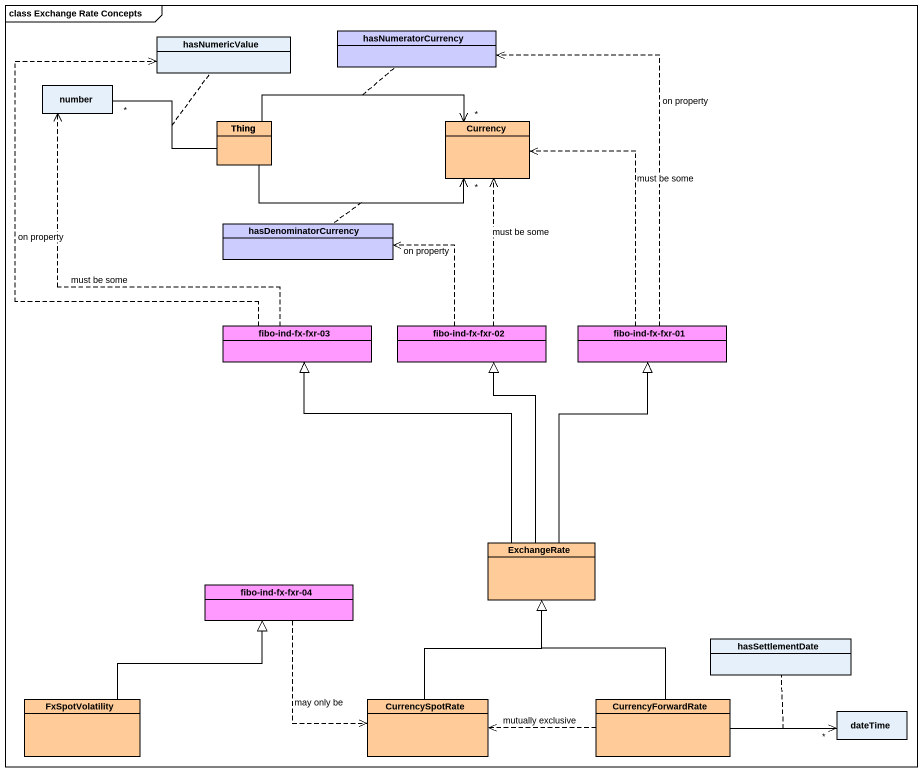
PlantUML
@startuml
mainframe class Exchange Rate Concepts
hide circle
hide empty members
class hasNumeratorCurrency #CCCCFF
class hasNumericValue
class number
class Thing #FFCC99
class "Thing" as Thing_2 #FFCC99
class Currency #FFCC99
class hasDenominatorCurrency #CCCCFF
class "fibo-ind-fx-fxr-03" as fibo_ind_fx_fxr_03 #FF99FF
class "fibo-ind-fx-fxr-02" as fibo_ind_fx_fxr_02 #FF99FF
class "fibo-ind-fx-fxr-01" as fibo_ind_fx_fxr_01 #FF99FF
class ExchangeRate #FFCC99
class "fibo-ind-fx-fxr-04" as fibo_ind_fx_fxr_04 #FF99FF
class hasSettlementDate
class FxSpotVolatility #FFCC99
class CurrencySpotRate #FFCC99
class CurrencyForwardRate #FFCC99
class dateTime
Thing -right-> "*" Currency
(Thing, Currency) .. hasNumeratorCurrency
Thing -right-> "*" Currency
(Thing, Currency) .. hasDenominatorCurrency
Thing_2 -left- "*" number
(Thing_2, number) .. hasNumericValue
fibo_ind_fx_fxr_03 .up.> hasNumericValue : on property
fibo_ind_fx_fxr_03 .up.> number : must be some
fibo_ind_fx_fxr_02 .up.> Currency : must be some
fibo_ind_fx_fxr_02 .up.> hasDenominatorCurrency : on property
fibo_ind_fx_fxr_01 .up.> hasNumeratorCurrency : on property
fibo_ind_fx_fxr_01 .up.> Currency : must be some
ExchangeRate -up-|> fibo_ind_fx_fxr_03
ExchangeRate -up-|> fibo_ind_fx_fxr_02
ExchangeRate -up-|> fibo_ind_fx_fxr_01
fibo_ind_fx_fxr_04 ..> CurrencySpotRate : may only be
FxSpotVolatility -up-|> fibo_ind_fx_fxr_04
CurrencySpotRate -up-|> ExchangeRate
CurrencyForwardRate -up-|> ExchangeRate
CurrencyForwardRate .left.> CurrencySpotRate : mutually exclusive
CurrencyForwardRate -right-> "*" dateTime
(CurrencyForwardRate, dateTime) .. hasSettlementDate
@enduml
